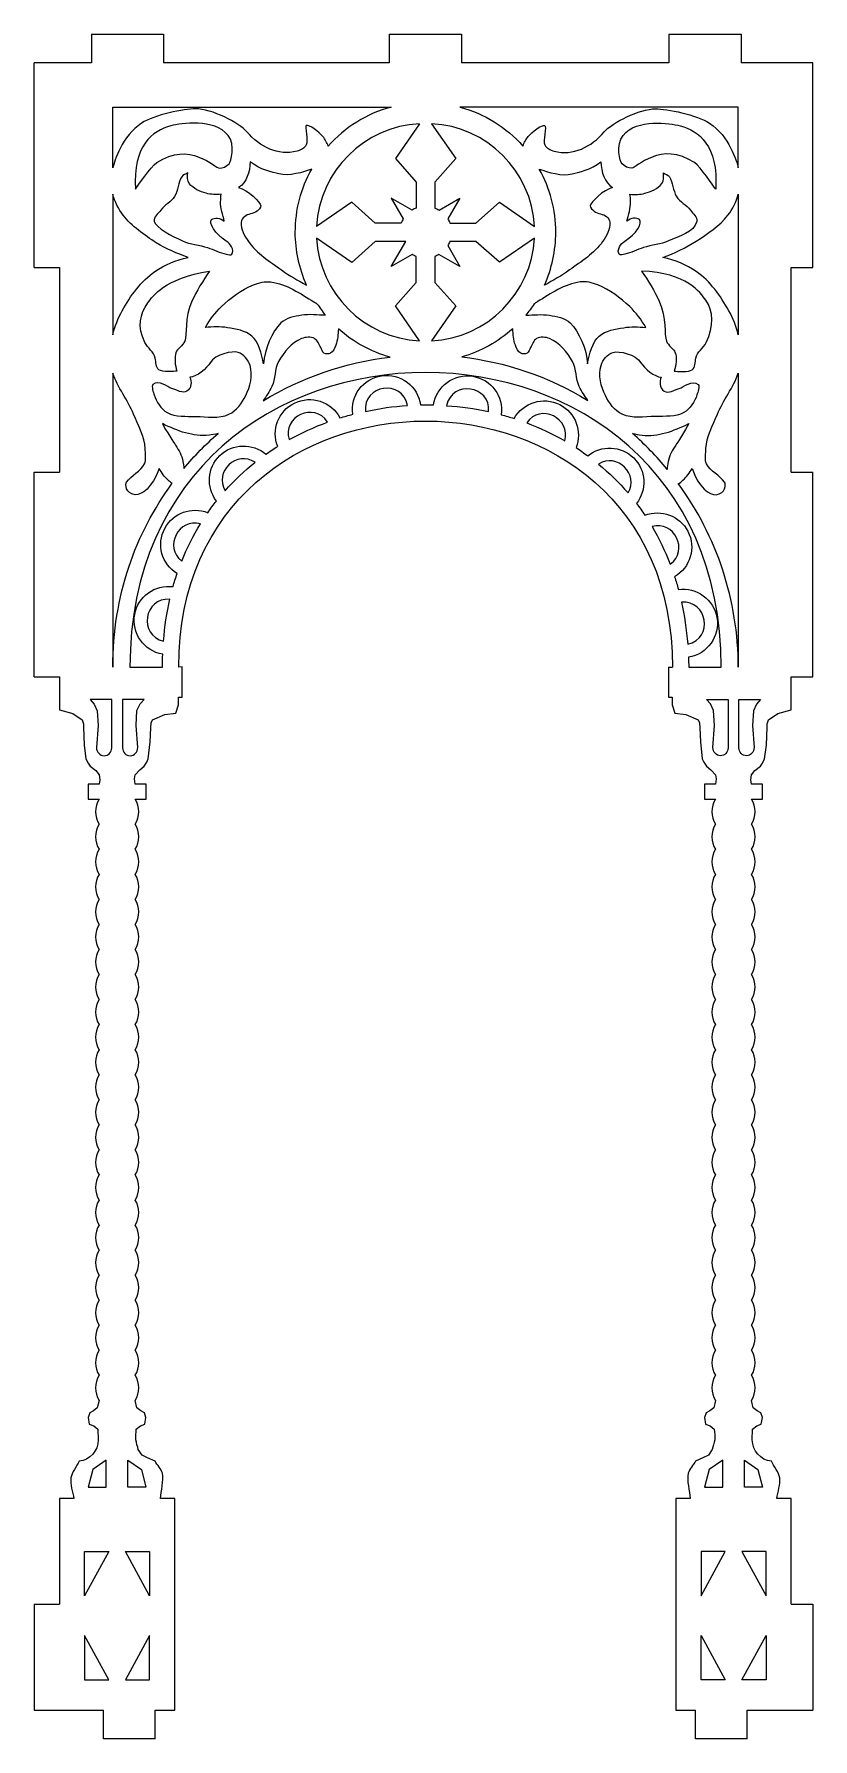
# Model space of a CAD drawing. Header units: millimetres. Extents: x 154 to 262, y -343 to -107.
import ezdxf

# ---------------------------------------------------------------- set-up
doc = ezdxf.new("R2010")
doc.units = ezdxf.units.MM

msp = doc.modelspace()

# ---------------------------------------------------------------- linework, layer by layer
at = {"color": 7, "linetype": 'Continuous', "lineweight": 15}
for p, q in [((161.75, -106.94), (161.75, -110.94)), ((161.75, -106.94), (171.75, -106.94)), ((171.75, -106.94), (171.75, -110.94)), ((203, -106.94), (203, -110.94)), ((203, -106.94), (213, -106.94)), ((213, -106.94), (213, -110.94)), ((241.75, -106.94), (241.75, -110.94)), ((241.75, -106.94), (251.75, -106.94)), ((251.75, -106.94), (251.75, -110.94)), ((153.81, -139.28), (153.81, -110.94)), ((161.75, -110.94), (153.81, -110.94)), ((203, -110.94), (171.75, -110.94)), ((241.75, -110.94), (213, -110.94)), ((261.69, -110.94), (251.75, -110.94)), ((261.69, -139.28), (261.69, -110.94)), ((164.72, -117.05), (203.25, -117.05)), ((164.72, -125.47), (164.72, -117.05)), ((251.35, -117.05), (212.8, -117.05)), ((251.35, -125.47), (251.35, -117.05)), ((207.21, -119.35), (203.85, -124.19)), ((208.85, -119.35), (212.21, -124.19)), ((203.85, -124.19), (206.75, -127.43)), ((212.21, -124.19), (209.32, -127.43)), ((206.75, -127.43), (206.75, -131.04)), ((209.32, -127.43), (209.32, -131.04)), ((164.72, -129.11), (164.72, -148.59)), ((203.29, -129.66), (204.95, -132.54)), ((206.17, -131.32), (203.29, -129.66)), ((209.9, -131.32), (212.78, -129.66)), ((212.78, -129.66), (211.11, -132.53)), ((251.35, -129.11), (251.35, -148.59)), ((197.8, -130.23), (192.94, -133.57)), ((201.05, -133.11), (197.8, -130.23)), ((215.01, -133.11), (218.26, -130.22)), ((218.26, -130.22), (223.13, -133.57)), ((204.67, -133.11), (201.05, -133.11)), ((211.4, -133.11), (215.01, -133.11)), ((197.8, -138.56), (192.94, -135.21)), ((201.05, -135.67), (197.8, -138.56)), ((205.28, -135.67), (201.05, -135.67)), ((203.29, -139.12), (205.28, -135.67)), ((211.11, -136.24), (212.78, -139.12)), ((215.01, -135.67), (211.4, -135.67)), ((218.26, -138.55), (215.01, -135.67)), ((223.13, -135.21), (218.26, -138.55)), ((153.81, -139.28), (157.31, -139.28)), ((157.31, -139.28), (157.31, -167.61)), ((206.17, -137.46), (203.29, -139.12)), ((206.75, -141.35), (206.75, -137.74)), ((209.32, -137.74), (209.32, -141.35)), ((212.78, -139.12), (209.89, -137.46)), ((258.69, -139.28), (261.69, -139.28)), ((258.69, -167.61), (258.69, -139.28)), ((203.85, -144.58), (206.75, -141.35)), ((209.32, -141.35), (212.21, -144.58)), ((207.21, -149.43), (203.85, -144.58)), ((212.21, -144.58), (208.85, -149.43)), ((164.72, -153.89), (164.72, -194.62)), ((251.35, -153.89), (251.35, -194.62)), ((153.81, -195.94), (153.81, -167.61)), ((153.81, -167.61), (157.31, -167.61)), ((258.69, -167.61), (261.69, -167.61)), ((261.69, -195.94), (261.69, -167.61)), ((153.81, -195.94), (157.31, -195.94)), ((157.31, -195.94), (157.31, -200.52)), ((164.72, -194.62), (164.72, -194.62)), ((167.09, -194.62), (171.59, -194.62)), ((174.31, -194.59), (173.84, -194.61)), ((174.31, -198.77), (174.31, -194.59)), ((241.69, -194.62), (241.69, -198.77)), ((241.69, -194.62), (242.23, -194.62)), ((244.48, -194.62), (248.98, -194.62)), ((258.69, -195.94), (261.69, -195.94)), ((258.69, -196.23), (258.69, -195.94)), ((258.69, -196.23), (258.69, -196.23)), ((258.69, -200.52), (258.69, -196.23)), ((157.31, -200.52), (159.16, -201.03)), ((164.56, -199.12), (161.56, -199.12)), ((161.56, -199.12), (162.12, -199.74)), ((162.12, -199.74), (162.56, -200.66)), ((162.56, -200.66), (162.67, -202.71)), ((164.56, -205.79), (164.56, -199.12)), ((169.06, -199.12), (166.06, -199.12)), ((166.06, -199.12), (166.06, -205.79)), ((167.95, -202.68), (168.06, -200.62)), ((168.06, -200.62), (168.51, -199.72)), ((168.51, -199.72), (169.06, -199.12)), ((173.46, -200.98), (173.83, -199.83)), ((173.81, -198.77), (174.31, -198.77)), ((173.83, -199.83), (173.81, -198.77)), ((241.69, -198.77), (242.19, -198.77)), ((242.19, -198.77), (242.17, -199.83)), ((242.17, -199.83), (242.54, -200.98)), ((246.94, -199.12), (249.94, -199.12)), ((247.5, -199.72), (246.94, -199.12)), ((247.94, -200.62), (247.5, -199.72)), ((248.05, -202.68), (247.94, -200.62)), ((249.94, -199.12), (249.94, -205.79)), ((251.44, -199.12), (254.44, -199.12)), ((251.44, -205.79), (251.44, -199.12)), ((253.44, -200.66), (253.33, -202.71)), ((253.88, -199.74), (253.44, -200.66)), ((254.44, -199.12), (253.88, -199.74)), ((256.84, -201.03), (258.69, -200.52)), ((159.16, -201.03), (160.48, -201.91)), ((160.48, -201.91), (160.64, -202.45)), ((160.64, -202.45), (160.66, -202.92)), ((160.66, -202.92), (160.73, -205.42)), ((162.67, -202.71), (162.46, -205.77)), ((168.16, -205.77), (167.95, -202.68)), ((169.89, -204.95), (169.96, -203.04)), ((169.96, -203.04), (170.03, -202.35)), ((170.03, -202.35), (170.22, -201.91)), ((170.22, -201.91), (171.93, -201.19)), ((171.93, -201.19), (173.46, -200.98)), ((242.54, -200.98), (244.07, -201.19)), ((244.07, -201.19), (245.78, -201.91)), ((245.78, -201.91), (245.97, -202.35)), ((245.97, -202.35), (246.04, -203.04)), ((246.04, -203.04), (246.11, -204.95)), ((247.84, -205.77), (248.05, -202.68)), ((253.33, -202.71), (253.54, -205.77)), ((255.27, -205.42), (255.34, -202.92)), ((255.34, -202.92), (255.36, -202.45)), ((255.36, -202.45), (255.52, -201.91)), ((255.52, -201.91), (256.84, -201.03)), ((169.63, -207.34), (169.89, -204.95)), ((246.11, -204.95), (246.37, -207.34)), ((160.73, -205.42), (161, -207.34)), ((161, -207.34), (161.29, -207.92)), ((169.42, -207.8), (169.63, -207.34)), ((246.37, -207.34), (246.59, -207.8)), ((254.71, -207.92), (255, -207.34)), ((255, -207.34), (255.27, -205.42)), ((161.29, -207.92), (161.59, -208.33)), ((161.59, -208.33), (162.35, -208.95)), ((162.35, -208.95), (162.81, -209.52)), ((162.81, -209.52), (162.92, -210.23)), ((167.71, -210.08), (167.81, -209.52)), ((167.81, -210.82), (167.71, -210.08)), ((167.81, -209.52), (168.45, -208.82)), ((168.45, -208.82), (169.04, -208.33)), ((169.04, -208.33), (169.42, -207.8)), ((246.59, -207.8), (246.96, -208.33)), ((246.96, -208.33), (247.55, -208.82)), ((247.55, -208.82), (248.19, -209.52)), ((248.19, -209.52), (248.29, -210.08)), ((248.29, -210.08), (248.19, -210.82)), ((253.08, -210.23), (253.19, -209.52)), ((253.19, -209.52), (253.65, -208.95)), ((253.65, -208.95), (254.41, -208.33)), ((254.41, -208.33), (254.71, -207.92)), ((161.31, -210.82), (161.31, -212.91)), ((162.81, -210.82), (161.31, -210.82)), ((162.92, -210.23), (162.81, -210.82)), ((169.32, -210.82), (167.81, -210.82)), ((169.32, -212.91), (169.32, -210.82)), ((246.68, -210.82), (246.68, -212.91)), ((248.19, -210.82), (246.68, -210.82)), ((253.19, -210.82), (253.08, -210.23)), ((254.69, -210.82), (253.19, -210.82)), ((254.69, -212.91), (254.69, -210.82)), ((161.31, -212.91), (162.81, -212.91)), ((167.81, -212.91), (169.32, -212.91)), ((246.68, -212.91), (248.19, -212.91)), ((253.19, -212.91), (254.69, -212.91)), ((162.57, -297.22), (162.04, -297.63)), ((162.81, -296.17), (162.57, -297.22)), ((168.05, -297.22), (167.81, -296.17)), ((168.58, -297.63), (168.05, -297.22)), ((247.95, -297.22), (247.42, -297.63)), ((248.19, -296.17), (247.95, -297.22)), ((253.43, -297.22), (253.19, -296.17)), ((253.96, -297.63), (253.43, -297.22)), ((161.53, -297.9), (161.31, -298.54)), ((161.31, -298.54), (161.46, -299.45)), ((161.46, -299.45), (162.08, -299.71)), ((162.04, -297.63), (161.53, -297.9)), ((162.08, -299.71), (162.66, -300.16)), ((167.97, -300.16), (168.55, -299.71)), ((168.55, -299.71), (169.17, -299.45)), ((169.1, -297.9), (168.58, -297.63)), ((169.31, -298.54), (169.1, -297.9)), ((169.17, -299.45), (169.31, -298.54)), ((246.9, -297.9), (246.69, -298.54)), ((246.69, -298.54), (246.83, -299.45)), ((246.83, -299.45), (247.45, -299.71)), ((247.42, -297.63), (246.9, -297.9)), ((247.45, -299.71), (248.03, -300.16)), ((253.34, -300.16), (253.92, -299.71)), ((253.92, -299.71), (254.54, -299.45)), ((254.48, -297.9), (253.96, -297.63)), ((254.69, -298.54), (254.48, -297.9)), ((254.54, -299.45), (254.69, -298.54)), ((162.66, -300.16), (162.71, -301.63)), ((253.29, -301.63), (253.34, -300.16)), ((163.81, -304.43), (161.96, -305.73)), ((163.81, -308.2), (163.81, -304.43)), ((166.81, -308.2), (166.81, -304.43)), ((166.81, -304.43), (168.67, -305.73)), ((168.77, -303.78), (168.25, -302.98)), ((169.54, -304.11), (168.77, -303.78)), ((170.56, -304.6), (169.54, -304.11)), ((246.46, -304.11), (245.44, -304.6)), ((247.23, -303.78), (246.46, -304.11)), ((247.75, -302.98), (247.23, -303.78)), ((249.19, -304.43), (247.33, -305.73)), ((249.19, -308.2), (249.19, -304.43)), ((252.19, -308.2), (252.19, -304.43)), ((252.19, -304.43), (254.04, -305.73)), ((161.96, -305.73), (161.31, -308.2)), ((168.67, -305.73), (169.31, -308.2)), ((247.33, -305.73), (246.69, -308.2)), ((254.04, -305.73), (254.69, -308.2)), ((161.31, -308.2), (163.81, -308.2)), ((169.31, -308.2), (166.81, -308.2)), ((246.69, -308.2), (249.19, -308.2)), ((254.69, -308.2), (252.19, -308.2)), ((157.31, -309.77), (157.31, -324.41)), ((159.31, -309.77), (157.31, -309.77)), ((173.31, -309.77), (171.31, -309.77)), ((173.31, -339.06), (173.31, -309.77)), ((242.69, -309.77), (242.69, -339.06)), ((244.69, -309.77), (242.69, -309.77)), ((258.69, -309.77), (256.69, -309.77)), ((258.69, -324.41), (258.69, -309.77)), ((160.81, -323.24), (160.81, -317.09)), ((164.17, -317.09), (160.81, -323.24)), ((160.81, -317.09), (164.17, -317.09)), ((169.81, -323.24), (166.46, -317.09)), ((166.46, -317.09), (169.81, -317.09)), ((169.81, -317.09), (169.81, -323.24)), ((246.19, -323.24), (249.54, -317.09)), ((249.54, -317.09), (246.19, -317.09)), ((246.19, -317.09), (246.19, -323.24)), ((255.19, -317.09), (251.83, -317.09)), ((251.83, -317.09), (255.19, -323.24)), ((255.19, -323.24), (255.19, -317.09)), ((153.81, -324.41), (153.81, -339.06)), ((153.81, -324.41), (157.31, -324.41)), ((258.69, -324.41), (261.69, -324.41)), ((261.69, -324.41), (261.69, -339.06)), ((164.17, -334.87), (160.81, -328.73)), ((160.81, -328.73), (160.81, -334.87)), ((169.81, -328.73), (166.46, -334.87)), ((169.81, -334.87), (169.81, -328.73)), ((246.19, -328.73), (249.54, -334.87)), ((246.19, -334.87), (246.19, -328.73)), ((251.83, -334.87), (255.19, -328.73)), ((255.19, -328.73), (255.19, -334.87)), ((160.81, -334.87), (164.17, -334.87)), ((166.46, -334.87), (169.81, -334.87)), ((249.54, -334.87), (246.19, -334.87)), ((255.19, -334.87), (251.83, -334.87)), ((153.81, -339.06), (163.44, -339.06)), ((163.44, -343.06), (163.44, -339.06)), ((170.56, -339.06), (173.31, -339.06)), ((170.56, -343.06), (170.56, -339.06)), ((242.69, -339.06), (245.44, -339.06)), ((245.44, -343.06), (245.44, -339.06)), ((252.56, -343.06), (252.56, -339.06)), ((252.56, -339.06), (261.69, -339.06)), ((170.56, -343.06), (163.44, -343.06)), ((252.56, -343.06), (245.44, -343.06))]:
    msp.add_line(p, q, dxfattribs=at)
for points in [[(176.16, -117.28), (174.66, -117.28), (170.44, -118.12), (168.7, -119.28)], [(183.29, -120.48), (182.23, -119.24), (178.41, -117.28), (176.16, -117.28)], [(203.25, -117.05), (199.89, -117.97), (196.86, -119.85), (194.53, -122.47)], [(212.8, -117.05), (216.16, -117.96), (219.2, -119.84), (221.53, -122.46)], [(232.78, -120.48), (233.84, -119.24), (237.66, -117.28), (239.91, -117.28)], [(239.91, -117.28), (241.4, -117.28), (245.63, -118.12), (247.37, -119.28)], [(168.7, -119.28), (166, -121.07), (164.93, -124.52), (164.72, -125.47)], [(172.77, -119.65), (170.16, -120.34), (167.48, -122.38), (167.85, -128.43)], [(180.68, -120.98), (178.74, -118.6), (174.21, -119.26), (172.77, -119.65)], [(191.52, -119.59), (191.25, -119.72), (191.8, -121.76), (191.52, -122.28)], [(193.81, -121.13), (193.32, -120.5), (191.88, -119.43), (191.52, -119.59)], [(207.21, -119.35), (199.52, -119.76), (193.35, -125.9), (192.94, -133.57)], [(223.13, -133.57), (222.71, -125.9), (216.55, -119.76), (208.85, -119.35)], [(222.26, -121.13), (222.74, -120.5), (224.18, -119.43), (224.55, -119.59)], [(224.55, -119.59), (224.82, -119.72), (224.27, -121.76), (224.55, -122.28)], [(235.39, -120.98), (237.33, -118.6), (241.86, -119.26), (243.3, -119.65)], [(243.3, -119.65), (245.91, -120.34), (248.59, -122.38), (248.22, -128.43)], [(247.37, -119.28), (250.07, -121.07), (251.14, -124.52), (251.35, -125.47)], [(180.81, -124.92), (181.08, -124.62), (181.75, -122.3), (180.68, -120.98)], [(190.23, -123.15), (187.63, -123.85), (185.07, -122.58), (183.29, -120.48)], [(191.52, -122.28), (191.28, -122.74), (190.73, -123.02), (190.23, -123.15)], [(194.53, -122.47), (194.42, -121.99), (194.11, -121.53), (193.81, -121.13)], [(221.53, -122.46), (221.66, -121.98), (221.96, -121.53), (222.26, -121.13)], [(224.55, -122.28), (224.79, -122.74), (225.33, -123.02), (225.83, -123.15)], [(225.83, -123.15), (228.44, -123.85), (231, -122.58), (232.78, -120.48)], [(235.26, -124.92), (234.98, -124.62), (234.32, -122.3), (235.39, -120.98)], [(167.85, -128.43), (168.2, -127.93), (169.93, -125.35), (170.8, -124.75)], [(183.76, -124.64), (183.66, -126), (183.29, -127.54), (182.12, -128.21)], [(187.73, -126.3), (186.86, -126.07), (185.1, -125.75), (183.76, -124.64)], [(228.34, -126.3), (229.21, -126.07), (230.97, -125.75), (232.31, -124.64)], [(232.31, -124.64), (232.41, -126), (232.78, -127.54), (233.95, -128.21)], [(248.22, -128.43), (247.87, -127.93), (246.14, -125.35), (245.27, -124.75)], [(174.26, -126.69), (173.74, -127.5), (173.79, -128.6), (173.27, -129.42)], [(175.1, -126.15), (174.9, -126.33), (174.4, -126.46), (174.26, -126.69)], [(175.31, -127.64), (174.98, -127.22), (175.08, -126.68), (175.1, -126.15)], [(192.28, -125.63), (191.13, -126.08), (189.08, -126.67), (187.73, -126.3)], [(223.79, -125.63), (224.95, -126.08), (226.99, -126.67), (228.34, -126.3)], [(240.76, -127.64), (241.08, -127.22), (240.99, -126.68), (240.97, -126.15)], [(240.97, -126.15), (241.17, -126.33), (241.66, -126.46), (241.81, -126.69)], [(241.81, -126.69), (242.33, -127.5), (242.28, -128.6), (242.8, -129.42)], [(166.15, -132.02), (165.49, -131.17), (165, -130.16), (164.72, -129.11)], [(177.64, -128.99), (176.78, -128.76), (175.85, -128.35), (175.31, -127.64)], [(179.73, -129.11), (179.02, -129.21), (178.32, -129.17), (177.64, -128.99)], [(179.65, -130.16), (179.66, -129.83), (179.66, -129.44), (179.73, -129.11)], [(182.12, -128.21), (183.38, -128.43), (185.2, -130.29), (185.22, -130.72)], [(233.95, -128.21), (232.69, -128.43), (230.87, -130.29), (230.85, -130.72)], [(236.34, -129.11), (237.05, -129.21), (237.75, -129.17), (238.42, -128.99)], [(236.42, -130.16), (236.41, -129.83), (236.41, -129.44), (236.34, -129.11)], [(238.42, -128.99), (239.29, -128.76), (240.21, -128.35), (240.76, -127.64)], [(249.92, -132.02), (250.58, -131.17), (251.06, -130.16), (251.35, -129.11)], [(170.73, -135.84), (169.12, -134.83), (167.31, -133.52), (166.15, -132.02)], [(180.16, -132.85), (179.94, -132), (179.61, -131), (179.65, -130.16)], [(184.69, -131.46), (184.19, -131.87), (183.41, -131.81), (182.94, -132.24)], [(185.22, -130.72), (185.24, -131.02), (184.92, -131.27), (184.69, -131.46)], [(206.75, -131.04), (206.55, -131.11), (206.35, -131.21), (206.17, -131.32)], [(209.32, -131.04), (209.52, -131.11), (209.71, -131.21), (209.9, -131.32)], [(230.85, -130.72), (230.83, -131.02), (231.14, -131.27), (231.38, -131.46)], [(231.38, -131.46), (231.87, -131.87), (232.65, -131.81), (233.13, -132.24)], [(235.91, -132.85), (236.13, -132), (236.46, -131), (236.42, -130.16)], [(245.5, -135.63), (247.1, -134.61), (248.75, -133.52), (249.92, -132.02)], [(170.46, -132.88), (170.72, -133.84), (172.93, -134.92), (174.37, -135.58)], [(180.42, -135.6), (178.86, -134.7), (177.93, -133), (178.4, -132.64)], [(178.4, -132.64), (178.81, -132.32), (179.59, -132.39), (180.16, -132.85)], [(182.49, -133.01), (182.41, -133.96), (182.96, -134.9), (183.51, -135.68)], [(182.94, -132.24), (182.72, -132.44), (182.52, -132.71), (182.49, -133.01)], [(204.95, -132.54), (204.84, -132.72), (204.75, -132.91), (204.67, -133.11)], [(211.11, -132.53), (211.22, -132.71), (211.32, -132.91), (211.4, -133.11)], [(233.58, -133.01), (233.65, -133.96), (233.11, -134.9), (232.56, -135.68)], [(233.13, -132.24), (233.35, -132.44), (233.55, -132.71), (233.58, -133.01)], [(235.65, -135.6), (237.21, -134.7), (238.14, -133), (237.67, -132.64)], [(237.67, -132.64), (237.25, -132.32), (236.48, -132.39), (235.91, -132.85)], [(245.61, -132.88), (245.26, -134.42), (243.13, -134.92), (241.69, -135.58)], [(175.16, -137.89), (173.54, -137.29), (172.17, -136.75), (170.73, -135.84)], [(174.37, -135.58), (175.46, -136.08), (176.71, -136.15), (177.85, -136.51)], [(177.85, -136.51), (178.72, -136.78), (179.53, -137.26), (180.42, -137.41)], [(181.22, -137.41), (181.59, -136.86), (180.99, -135.93), (180.42, -135.6)], [(183.51, -135.68), (184.67, -137.32), (186.45, -138.45), (188.1, -139.61)], [(192.94, -135.21), (193.35, -142.88), (199.52, -149.02), (207.21, -149.43)], [(208.85, -149.43), (216.55, -149.02), (222.71, -142.88), (223.13, -135.21)], [(211.4, -135.67), (211.32, -135.87), (211.23, -136.06), (211.11, -136.24)], [(232.56, -135.68), (231.4, -137.32), (229.61, -138.45), (227.97, -139.61)], [(234.84, -137.41), (234.48, -136.86), (235.07, -135.93), (235.65, -135.6)], [(238.22, -136.51), (237.35, -136.78), (236.54, -137.26), (235.65, -137.41)], [(241.69, -135.58), (240.61, -136.08), (239.36, -136.15), (238.22, -136.51)], [(240.91, -137.89), (242.53, -137.29), (244.06, -136.54), (245.5, -135.63)], [(170.54, -139.83), (171.92, -138.87), (173.46, -138.22), (175.16, -137.89)], [(180.42, -137.41), (180.68, -137.46), (181.08, -137.64), (181.22, -137.41)], [(206.75, -137.74), (206.55, -137.66), (206.36, -137.57), (206.17, -137.46)], [(209.89, -137.46), (209.71, -137.57), (209.52, -137.66), (209.32, -137.74)], [(235.65, -137.41), (235.38, -137.46), (234.99, -137.64), (234.84, -137.41)], [(245.53, -139.83), (244.15, -138.87), (242.61, -138.22), (240.91, -137.89)], [(166.02, -145.25), (167.17, -143.2), (168.6, -141.16), (170.54, -139.83)], [(248.98, -194.62), (248.98, -140.21), (167.09, -140.21), (167.09, -194.62)], [(169.57, -144.18), (170.32, -143.14), (171.8, -140.83), (178.13, -139.76)], [(178.13, -139.76), (177.24, -140.97), (176.27, -142.67), (175.68, -143.92)], [(184.19, -141.69), (184.95, -141.38), (185.8, -141.16), (186.62, -141.27)], [(186.62, -141.27), (188.78, -141.56), (190.7, -142.89), (192.56, -144.02)], [(188.1, -139.61), (189.2, -140.39), (190.35, -141.09), (191.56, -141.71)], [(229.45, -141.27), (227.29, -141.56), (225.37, -142.89), (223.51, -144.02)], [(227.97, -139.61), (226.87, -140.39), (225.71, -141.09), (224.51, -141.71)], [(231.88, -141.69), (231.12, -141.38), (230.27, -141.16), (229.45, -141.27)], [(246.84, -143.78), (246.09, -142.73), (244.26, -140.01), (237.94, -139.76)], [(237.94, -139.76), (238.83, -140.97), (239.8, -142.67), (240.38, -143.92)], [(250.05, -145.25), (248.89, -143.2), (247.47, -141.16), (245.53, -139.83)], [(179.75, -144.69), (181.04, -143.46), (182.53, -142.36), (184.19, -141.69)], [(192.56, -144.02), (192.7, -144.11), (192.86, -144.19), (192.98, -144.31)], [(223.51, -144.02), (223.36, -144.12), (223.2, -144.22), (223.06, -144.32)], [(236.31, -144.69), (235.03, -143.46), (233.53, -142.36), (231.88, -141.69)], [(246.91, -149.64), (248.01, -147.44), (247.94, -145.29), (246.84, -143.78)], [(164.72, -148.59), (165, -147.42), (165.43, -146.28), (166.02, -145.25)], [(169.16, -149.64), (168.06, -147.44), (168.48, -145.7), (169.57, -144.18)], [(177.54, -147.56), (178.14, -146.48), (178.88, -145.53), (179.75, -144.69)], [(190.88, -145.89), (189.87, -146.06), (188.74, -146.23), (188, -146.93)], [(194.16, -145.89), (193.06, -145.86), (191.96, -145.7), (190.88, -145.89)], [(192.98, -144.31), (193.42, -144.78), (193.75, -145.39), (194.16, -145.89)], [(223.06, -144.32), (222.71, -144.85), (222.32, -145.39), (221.91, -145.88)], [(221.91, -145.88), (223.01, -145.86), (224.11, -145.7), (225.19, -145.89)], [(225.19, -145.89), (226.19, -146.06), (227.33, -146.23), (228.07, -146.93)], [(238.53, -147.56), (237.93, -146.48), (237.19, -145.53), (236.31, -144.69)], [(251.35, -148.59), (251.07, -147.42), (250.64, -146.28), (250.05, -145.25)], [(180.59, -147.61), (179.59, -147.44), (178.56, -147.5), (177.54, -147.56)], [(183.98, -148.76), (183.06, -148), (181.77, -147.8), (180.59, -147.61)], [(188, -146.93), (186.79, -148.08), (185.71, -150.65), (185.6, -152.6)], [(195.96, -147.75), (195.9, -148.52), (195.88, -149.32), (195.59, -150.04)], [(203.11, -151.69), (200.45, -150.94), (198.01, -149.59), (195.96, -147.75)], [(220.11, -147.75), (218.08, -149.57), (215.66, -150.91), (213.06, -151.66)], [(220.47, -150.04), (220.19, -149.32), (220.16, -148.52), (220.11, -147.75)], [(228.07, -146.93), (229.28, -148.08), (230.36, -150.65), (230.47, -152.6)], [(232.09, -148.76), (233.01, -148), (234.3, -147.8), (235.48, -147.61)], [(235.48, -147.61), (236.48, -147.44), (237.51, -147.5), (238.53, -147.56)], [(170.6, -151.83), (170.4, -150.96), (169.56, -150.44), (169.16, -149.64)], [(173.44, -151.09), (173.24, -151.65), (173.33, -152.89), (173.58, -153.62)], [(173.84, -194.61), (173.84, -149.18), (242.23, -149.18), (242.23, -194.62)], [(182.06, -151.03), (181.29, -150.78), (178.88, -151.29), (178.21, -152.46)], [(183.72, -152.85), (183.44, -152), (182.91, -151.31), (182.06, -151.03)], [(185.6, -152.6), (185.33, -151.29), (184.91, -149.51), (183.98, -148.76)], [(190.86, -149.12), (189.47, -149.69), (188.42, -151), (187.67, -152.29)], [(192.66, -149.12), (192.13, -148.84), (191.41, -148.89), (190.86, -149.12)], [(193.51, -150.36), (193.24, -149.93), (193.1, -149.35), (192.66, -149.12)], [(193.96, -151.13), (193.7, -150.98), (193.67, -150.61), (193.51, -150.36)], [(195.59, -150.04), (195.43, -150.45), (195.25, -150.93), (194.86, -151.13)], [(221.21, -151.13), (220.82, -150.93), (220.63, -150.45), (220.47, -150.04)], [(222.56, -150.36), (222.4, -150.61), (222.37, -150.98), (222.11, -151.13)], [(223.41, -149.12), (222.97, -149.35), (222.83, -149.93), (222.56, -150.36)], [(225.21, -149.12), (224.66, -148.89), (223.94, -148.84), (223.41, -149.12)], [(228.39, -152.29), (227.64, -151), (226.6, -149.69), (225.21, -149.12)], [(230.47, -152.6), (230.74, -151.29), (231.16, -149.51), (232.09, -148.76)], [(232.35, -152.85), (232.63, -152), (233.16, -151.31), (234.01, -151.03)], [(234.01, -151.03), (234.78, -150.78), (237.18, -151.29), (237.86, -152.46)], [(242.63, -151.09), (242.83, -151.65), (242.74, -152.89), (242.49, -153.62)], [(245.47, -151.83), (245.67, -150.96), (246.51, -150.44), (246.91, -149.64)], [(171.08, -153.44), (170.66, -153.1), (170.72, -152.36), (170.6, -151.83)], [(173.58, -153.62), (173.26, -153.64), (171.55, -153.82), (171.08, -153.44)], [(178.21, -152.46), (177.76, -153.23), (176.3, -154.45), (175.4, -154.45)], [(183.12, -157.02), (183.75, -155.77), (184.15, -154.17), (183.72, -152.85)], [(185.52, -157.74), (190.86, -154.52), (196.87, -152.43), (203.11, -151.69)], [(187.67, -152.29), (187.08, -153.33), (187.29, -154.69), (186.74, -155.76)], [(194.86, -151.13), (194.59, -151.27), (194.22, -151.28), (193.96, -151.13)], [(213.06, -151.66), (219.01, -152.33), (224.96, -154.29), (230.53, -157.71)], [(222.11, -151.13), (221.85, -151.28), (221.48, -151.27), (221.21, -151.13)], [(229.33, -155.76), (228.78, -154.69), (228.99, -153.33), (228.39, -152.29)], [(232.95, -157.02), (232.32, -155.77), (231.91, -154.17), (232.35, -152.85)], [(237.86, -152.46), (238.31, -153.23), (239.77, -154.45), (240.67, -154.45)], [(242.49, -153.62), (242.8, -153.64), (244.52, -153.82), (244.98, -153.44)], [(244.98, -153.44), (245.4, -153.1), (245.35, -152.36), (245.47, -151.83)], [(167.6, -159.59), (166.8, -157.63), (165.38, -155.89), (164.72, -153.89)], [(170.27, -155.49), (170.03, -155.67), (170.34, -156.62), (170.44, -156.9)], [(172.88, -156.03), (172.29, -155.81), (171.12, -154.82), (170.27, -155.49)], [(175.4, -154.45), (175.69, -155.12), (175.53, -155.92), (175.2, -156.23)], [(186.74, -155.76), (186.39, -156.44), (185.98, -157.11), (185.52, -157.74)], [(197.94, -159.6), (197.58, -157.04), (199.36, -154.66), (201.94, -154.27)], [(205.54, -158.38), (204.84, -154.7), (199.34, -155.49), (199.71, -159.22)], [(201.94, -154.27), (204.55, -153.88), (206.99, -155.69), (207.35, -158.31)], [(209.13, -158.31), (209.52, -155.71), (211.98, -153.92), (214.59, -154.34)], [(216.77, -159.23), (217.08, -155.61), (211.71, -154.78), (210.94, -158.41)], [(214.59, -154.34), (217.14, -154.75), (218.89, -157.13), (218.53, -159.66)], [(230.53, -157.71), (230.08, -157.11), (229.68, -156.44), (229.33, -155.76)], [(240.67, -154.45), (240.38, -155.12), (240.54, -155.92), (240.87, -156.23)], [(243.18, -156.03), (243.78, -155.81), (244.95, -154.82), (245.8, -155.49)], [(245.8, -155.49), (246.04, -155.67), (245.73, -156.62), (245.63, -156.9)], [(248.46, -159.59), (249.26, -157.63), (250.68, -155.89), (251.35, -153.89)], [(170.44, -156.9), (170.76, -157.87), (171.38, -158.84), (172.26, -159.36)], [(175.2, -156.23), (174.58, -156.8), (174.07, -156.46), (172.88, -156.03)], [(180.8, -159.6), (181.89, -159.11), (182.58, -158.08), (183.12, -157.02)], [(187.56, -164.04), (186.65, -161.78), (187.63, -159.16), (189.87, -158.05)], [(194.45, -160.69), (192.62, -157.8), (188.14, -159.95), (189.14, -163.11)], [(189.87, -158.05), (192.19, -156.91), (194.99, -157.83), (196.18, -160.1)], [(220.31, -160.18), (221.54, -157.96), (224.32, -157.1), (226.62, -158.26)], [(227.31, -163.27), (228.27, -160.17), (223.91, -158.02), (222.04, -160.79)], [(235.27, -159.6), (234.18, -159.11), (233.49, -158.08), (232.95, -157.02)], [(240.87, -156.23), (241.49, -156.8), (242, -156.46), (243.18, -156.03)], [(245.63, -156.9), (245.31, -157.87), (244.69, -158.84), (243.81, -159.36)], [(169.19, -164.35), (169.14, -162.68), (168.23, -161.14), (167.6, -159.59)], [(172.26, -159.36), (173.4, -160.03), (174.89, -159.85), (176.22, -159.89)], [(176.22, -159.89), (177.75, -159.95), (179.41, -160.23), (180.8, -159.6)], [(196.18, -160.1), (196.76, -159.92), (197.35, -159.76), (197.94, -159.6)], [(199.71, -159.22), (201.62, -158.77), (203.58, -158.51), (205.54, -158.38)], [(207.35, -158.31), (207.94, -158.3), (208.54, -158.3), (209.13, -158.31)], [(210.94, -158.41), (212.9, -158.53), (214.85, -158.81), (216.77, -159.23)], [(218.53, -159.66), (219.13, -159.82), (219.72, -160), (220.31, -160.18)], [(226.62, -158.26), (228.82, -159.38), (229.77, -161.98), (228.88, -164.22)], [(239.85, -159.89), (238.32, -159.95), (236.66, -160.23), (235.27, -159.6)], [(243.81, -159.36), (242.67, -160.03), (241.18, -159.85), (239.85, -159.89)], [(246.87, -164.35), (246.92, -162.68), (247.83, -161.14), (248.46, -159.59)], [(178.04, -162.5), (175.86, -162.73), (173.71, -161.94), (171.58, -160.89)], [(171.58, -160.89), (172.04, -161.83), (173.24, -163.64), (173.39, -163.87)], [(174.55, -167.11), (176.01, -165.37), (177.6, -163.75), (179.3, -162.26)], [(179.3, -162.26), (178.89, -162.38), (178.47, -162.46), (178.04, -162.5)], [(189.14, -163.11), (190.84, -162.17), (192.62, -161.36), (194.45, -160.69)], [(222.04, -160.79), (223.86, -161.47), (225.62, -162.3), (227.31, -163.27)], [(236.68, -162.24), (237.12, -162.37), (237.57, -162.46), (238.02, -162.5)], [(241.51, -167.23), (240.05, -165.45), (238.44, -163.78), (236.68, -162.24)], [(238.02, -162.5), (240.21, -162.73), (242.36, -161.94), (244.49, -160.89)], [(244.49, -160.89), (244.03, -161.83), (242.83, -163.64), (242.68, -163.87)], [(169.12, -166.46), (169.38, -165.92), (169.21, -164.94), (169.19, -164.35)], [(173.39, -163.87), (173.87, -164.61), (174.26, -165.25), (174.42, -166.12)], [(184.43, -166.25), (181.9, -164.52), (178.68, -167.6), (180.27, -170.18)], [(179.53, -165.33), (181.31, -163.61), (184.09, -163.56), (185.93, -165.13)], [(185.93, -165.13), (186.46, -164.75), (187.01, -164.39), (187.56, -164.04)], [(228.88, -164.22), (229.43, -164.58), (229.98, -164.96), (230.51, -165.35)], [(230.51, -165.35), (232.37, -163.83), (235.12, -163.92), (236.87, -165.65)], [(236.08, -170.5), (237.69, -167.94), (234.54, -164.84), (231.99, -166.49)], [(242.68, -163.87), (242.19, -164.61), (241.8, -165.25), (241.64, -166.12)], [(246.94, -166.46), (246.68, -165.92), (246.85, -164.94), (246.87, -164.35)], [(166.6, -169.02), (167.28, -168), (168.6, -167.55), (169.12, -166.46)], [(171.12, -167.1), (170.21, -169.73), (168.69, -170.86), (167.8, -170.74)], [(172.37, -168.73), (171.86, -168.28), (171.47, -167.69), (171.12, -167.1)], [(174.42, -166.12), (174.48, -166.44), (174.55, -166.78), (174.55, -167.11)], [(179.07, -171.61), (177.62, -169.73), (177.78, -167.02), (179.53, -165.33)], [(180.27, -170.18), (181.55, -168.74), (182.95, -167.43), (184.43, -166.25)], [(231.99, -166.49), (233.45, -167.7), (234.82, -169.03), (236.08, -170.5)], [(236.87, -165.65), (238.6, -167.37), (238.73, -170.08), (237.25, -171.94)], [(241.64, -166.12), (241.57, -166.48), (241.5, -166.86), (241.51, -167.23)], [(243.69, -168.73), (244.21, -168.28), (244.59, -167.69), (244.95, -167.1)], [(244.95, -167.1), (245.85, -169.73), (247.38, -170.86), (248.27, -170.74)], [(249.46, -169.02), (248.78, -168), (247.46, -167.55), (246.94, -166.46)], [(164.72, -194.62), (164.72, -184.76), (167.84, -176.09), (172.94, -169.16)], [(167.8, -170.74), (166.45, -170.56), (166.43, -169.26), (166.6, -169.02)], [(172.94, -169.16), (172.73, -169.09), (172.54, -168.88), (172.37, -168.73)], [(243.03, -169.18), (243.28, -169.15), (243.5, -168.91), (243.69, -168.73)], [(251.35, -194.62), (251.35, -185.38), (248.38, -176.49), (243.03, -169.18)], [(248.27, -170.74), (249.62, -170.56), (249.63, -169.26), (249.46, -169.02)], [(171.92, -175.4), (173.07, -173.25), (175.64, -172.35), (177.86, -173.23)], [(177.86, -173.23), (178.25, -172.67), (178.65, -172.13), (179.07, -171.61)], [(237.25, -171.94), (237.65, -172.47), (238.04, -173.02), (238.42, -173.58)], [(176.84, -174.78), (173.85, -173.92), (171.72, -178), (174.26, -179.93)], [(238.42, -173.58), (240.65, -172.71), (243.23, -173.63), (244.37, -175.81)], [(241.91, -180.36), (244.59, -178.47), (242.46, -174.25), (239.4, -175.14)], [(173.62, -181.66), (171.5, -180.37), (170.73, -177.63), (171.92, -175.4)], [(174.26, -179.93), (174.99, -178.09), (175.86, -176.38), (176.84, -174.78)], [(239.4, -175.14), (240.36, -176.77), (241.2, -178.5), (241.91, -180.36)], [(244.37, -175.81), (245.54, -178.07), (244.71, -180.84), (242.52, -182.09)], [(173.06, -183.47), (173.23, -182.86), (173.42, -182.25), (173.62, -181.66)], [(167.76, -187.31), (168.21, -184.81), (170.57, -183.13), (173.06, -183.47)], [(242.52, -182.09), (242.71, -182.67), (242.89, -183.27), (243.05, -183.87)], [(243.05, -183.87), (245.58, -183.51), (247.96, -185.23), (248.39, -187.76)], [(172.61, -185.22), (169.06, -184.95), (168.18, -190.21), (171.75, -191.02)], [(171.75, -191.02), (171.9, -188.99), (172.19, -187.06), (172.61, -185.22)], [(244.34, -191.43), (247.97, -190.65), (247.1, -185.31), (243.48, -185.63)], [(243.48, -185.63), (243.89, -187.47), (244.18, -189.4), (244.34, -191.43)], [(171.63, -192.83), (169.02, -192.39), (167.28, -189.91), (167.76, -187.31)], [(248.39, -187.76), (248.84, -190.36), (247.07, -192.82), (244.45, -193.24)], [(171.59, -194.62), (171.59, -194.02), (171.6, -193.42), (171.63, -192.83)], [(244.45, -193.24), (244.47, -193.7), (244.48, -194.16), (244.48, -194.62)], [(162.46, -205.77), (162.45, -206.38), (162.92, -206.88), (163.5, -206.89)], [(163.5, -206.89), (164.09, -206.89), (164.56, -206.4), (164.56, -205.79)], [(166.06, -205.79), (166.06, -206.4), (166.54, -206.89), (167.12, -206.89)], [(167.12, -206.89), (167.71, -206.88), (168.17, -206.38), (168.16, -205.77)], [(248.88, -206.89), (248.29, -206.88), (247.83, -206.38), (247.84, -205.77)], [(249.94, -205.79), (249.94, -206.4), (249.46, -206.89), (248.88, -206.89)], [(252.5, -206.89), (251.91, -206.89), (251.44, -206.4), (251.44, -205.79)], [(253.54, -205.77), (253.55, -206.38), (253.08, -206.88), (252.5, -206.89)], [(162.81, -212.91), (162.15, -213.96), (162.15, -215.33), (162.81, -216.38)], [(167.81, -216.38), (168.48, -215.33), (168.48, -213.96), (167.81, -212.91)], [(248.19, -212.91), (247.52, -213.96), (247.52, -215.33), (248.19, -216.38)], [(253.19, -216.38), (253.85, -215.33), (253.85, -213.96), (253.19, -212.91)], [(162.81, -216.38), (162.15, -217.43), (162.15, -218.8), (162.81, -219.85)], [(167.81, -219.85), (168.48, -218.8), (168.48, -217.43), (167.81, -216.38)], [(248.19, -216.38), (247.52, -217.43), (247.52, -218.8), (248.19, -219.85)], [(253.19, -219.85), (253.85, -218.8), (253.85, -217.43), (253.19, -216.38)], [(162.81, -219.85), (162.15, -220.9), (162.15, -222.26), (162.81, -223.32)], [(167.81, -223.32), (168.48, -222.26), (168.48, -220.9), (167.81, -219.85)], [(248.19, -219.85), (247.52, -220.9), (247.52, -222.26), (248.19, -223.32)], [(253.19, -223.32), (253.85, -222.26), (253.85, -220.9), (253.19, -219.85)], [(162.81, -223.32), (162.15, -224.37), (162.15, -225.73), (162.81, -226.79)], [(167.81, -226.79), (168.48, -225.73), (168.48, -224.37), (167.81, -223.32)], [(248.19, -223.32), (247.52, -224.37), (247.52, -225.73), (248.19, -226.79)], [(253.19, -226.79), (253.85, -225.73), (253.85, -224.37), (253.19, -223.32)], [(162.81, -226.79), (162.15, -227.84), (162.15, -229.2), (162.81, -230.25)], [(167.81, -230.25), (168.48, -229.2), (168.48, -227.84), (167.81, -226.79)], [(248.19, -226.79), (247.52, -227.84), (247.52, -229.2), (248.19, -230.25)], [(253.19, -230.25), (253.85, -229.2), (253.85, -227.84), (253.19, -226.79)], [(162.81, -230.25), (162.15, -231.31), (162.15, -232.67), (162.81, -233.72)], [(167.81, -233.72), (168.48, -232.67), (168.48, -231.31), (167.81, -230.25)], [(248.19, -230.25), (247.52, -231.31), (247.52, -232.67), (248.19, -233.72)], [(253.19, -233.72), (253.85, -232.67), (253.85, -231.31), (253.19, -230.25)], [(162.81, -233.72), (162.15, -234.77), (162.15, -236.14), (162.81, -237.19)], [(167.81, -237.19), (168.48, -236.14), (168.48, -234.77), (167.81, -233.72)], [(248.19, -233.72), (247.52, -234.77), (247.52, -236.14), (248.19, -237.19)], [(253.19, -237.19), (253.85, -236.14), (253.85, -234.77), (253.19, -233.72)], [(162.81, -237.19), (162.15, -238.24), (162.15, -239.61), (162.81, -240.66)], [(167.81, -240.66), (168.48, -239.61), (168.48, -238.24), (167.81, -237.19)], [(248.19, -237.19), (247.52, -238.24), (247.52, -239.61), (248.19, -240.66)], [(253.19, -240.66), (253.85, -239.61), (253.85, -238.24), (253.19, -237.19)], [(162.81, -240.66), (162.15, -241.71), (162.15, -243.08), (162.81, -244.13)], [(167.81, -244.13), (168.48, -243.08), (168.48, -241.71), (167.81, -240.66)], [(248.19, -240.66), (247.52, -241.71), (247.52, -243.08), (248.19, -244.13)], [(253.19, -244.13), (253.85, -243.08), (253.85, -241.71), (253.19, -240.66)], [(162.81, -244.13), (162.15, -245.18), (162.15, -246.55), (162.81, -247.6)], [(167.81, -247.6), (168.48, -246.55), (168.48, -245.18), (167.81, -244.13)], [(248.19, -244.13), (247.52, -245.18), (247.52, -246.55), (248.19, -247.6)], [(253.19, -247.6), (253.85, -246.55), (253.85, -245.18), (253.19, -244.13)], [(162.81, -247.6), (162.15, -248.65), (162.15, -250.02), (162.81, -251.07)], [(167.81, -251.07), (168.48, -250.02), (168.48, -248.65), (167.81, -247.6)], [(248.19, -247.6), (247.52, -248.65), (247.52, -250.02), (248.19, -251.07)], [(253.19, -251.07), (253.85, -250.02), (253.85, -248.65), (253.19, -247.6)], [(162.81, -251.07), (162.15, -252.12), (162.15, -253.49), (162.81, -254.54)], [(167.81, -254.54), (168.48, -253.49), (168.48, -252.12), (167.81, -251.07)], [(248.19, -251.07), (247.52, -252.12), (247.52, -253.49), (248.19, -254.54)], [(253.19, -254.54), (253.85, -253.49), (253.85, -252.12), (253.19, -251.07)], [(162.81, -254.54), (162.15, -255.59), (162.15, -256.96), (162.81, -258.01)], [(167.81, -258.01), (168.48, -256.96), (168.48, -255.59), (167.81, -254.54)], [(248.19, -254.54), (247.52, -255.59), (247.52, -256.96), (248.19, -258.01)], [(253.19, -258.01), (253.85, -256.96), (253.85, -255.59), (253.19, -254.54)], [(162.81, -258.01), (162.15, -259.06), (162.15, -260.43), (162.81, -261.48)], [(167.81, -261.48), (168.48, -260.43), (168.48, -259.06), (167.81, -258.01)], [(248.19, -258.01), (247.52, -259.06), (247.52, -260.43), (248.19, -261.48)], [(253.19, -261.48), (253.85, -260.43), (253.85, -259.06), (253.19, -258.01)], [(162.81, -261.48), (162.15, -262.53), (162.15, -263.9), (162.81, -264.95)], [(167.81, -264.95), (168.48, -263.9), (168.48, -262.53), (167.81, -261.48)], [(248.19, -261.48), (247.52, -262.53), (247.52, -263.9), (248.19, -264.95)], [(253.19, -264.95), (253.85, -263.9), (253.85, -262.53), (253.19, -261.48)], [(162.81, -264.95), (162.15, -266), (162.15, -267.36), (162.81, -268.42)], [(167.81, -268.42), (168.48, -267.36), (168.48, -266), (167.81, -264.95)], [(248.19, -264.95), (247.52, -266), (247.52, -267.36), (248.19, -268.42)], [(253.19, -268.42), (253.85, -267.36), (253.85, -266), (253.19, -264.95)], [(162.81, -268.42), (162.15, -269.47), (162.15, -270.83), (162.81, -271.89)], [(167.81, -271.89), (168.48, -270.83), (168.48, -269.47), (167.81, -268.42)], [(248.19, -268.42), (247.52, -269.47), (247.52, -270.83), (248.19, -271.89)], [(253.19, -271.89), (253.85, -270.83), (253.85, -269.47), (253.19, -268.42)], [(162.81, -271.89), (162.15, -272.94), (162.15, -274.3), (162.81, -275.35)], [(167.81, -275.35), (168.48, -274.3), (168.48, -272.94), (167.81, -271.89)], [(248.19, -271.89), (247.52, -272.94), (247.52, -274.3), (248.19, -275.35)], [(253.19, -275.35), (253.85, -274.3), (253.85, -272.94), (253.19, -271.89)], [(162.81, -275.35), (162.15, -276.41), (162.15, -277.77), (162.81, -278.82)], [(167.81, -278.82), (168.48, -277.77), (168.48, -276.41), (167.81, -275.35)], [(248.19, -275.35), (247.52, -276.41), (247.52, -277.77), (248.19, -278.82)], [(253.19, -278.82), (253.85, -277.77), (253.85, -276.41), (253.19, -275.35)], [(162.81, -278.82), (162.15, -279.87), (162.15, -281.24), (162.81, -282.29)], [(167.81, -282.29), (168.48, -281.24), (168.48, -279.87), (167.81, -278.82)], [(248.19, -278.82), (247.52, -279.87), (247.52, -281.24), (248.19, -282.29)], [(253.19, -282.29), (253.85, -281.24), (253.85, -279.87), (253.19, -278.82)], [(162.81, -282.29), (162.15, -283.34), (162.15, -284.71), (162.81, -285.76)], [(167.81, -285.76), (168.48, -284.71), (168.48, -283.34), (167.81, -282.29)], [(248.19, -282.29), (247.52, -283.34), (247.52, -284.71), (248.19, -285.76)], [(253.19, -285.76), (253.85, -284.71), (253.85, -283.34), (253.19, -282.29)], [(162.81, -285.76), (162.15, -286.81), (162.15, -288.18), (162.81, -289.23)], [(167.81, -289.23), (168.48, -288.18), (168.48, -286.81), (167.81, -285.76)], [(248.19, -285.76), (247.52, -286.81), (247.52, -288.18), (248.19, -289.23)], [(253.19, -289.23), (253.85, -288.18), (253.85, -286.81), (253.19, -285.76)], [(162.81, -289.23), (162.15, -290.28), (162.15, -291.65), (162.81, -292.7)], [(167.81, -292.7), (168.48, -291.65), (168.48, -290.28), (167.81, -289.23)], [(248.19, -289.23), (247.52, -290.28), (247.52, -291.65), (248.19, -292.7)], [(253.19, -292.7), (253.85, -291.65), (253.85, -290.28), (253.19, -289.23)], [(162.81, -292.7), (162.15, -293.75), (162.15, -295.12), (162.81, -296.17)], [(167.81, -296.17), (168.48, -295.12), (168.48, -293.75), (167.81, -292.7)], [(248.19, -292.7), (247.52, -293.75), (247.52, -295.12), (248.19, -296.17)], [(253.19, -296.17), (253.85, -295.12), (253.85, -293.75), (253.19, -292.7)], [(162.71, -301.63), (162.68, -303.18), (161.54, -304.46), (160.06, -304.6)], [(167.92, -301.63), (167.87, -301.19), (167.95, -300.6), (167.97, -300.16)], [(168.25, -302.98), (168.15, -302.58), (167.96, -302.05), (167.92, -301.63)], [(248.08, -301.63), (248.04, -302.05), (247.85, -302.58), (247.75, -302.98)], [(248.03, -300.16), (248.05, -300.6), (248.13, -301.19), (248.08, -301.63)], [(255.94, -304.6), (254.46, -304.46), (253.32, -303.18), (253.29, -301.63)], [(158.91, -306.92), (158.77, -307.77), (159.19, -308.91), (159.31, -309.77)], [(160.06, -304.6), (159.72, -305.29), (159.03, -306.15), (158.91, -306.92)], [(171.58, -306.26), (171.44, -305.69), (170.87, -305.1), (170.56, -304.6)], [(171.31, -309.77), (171.39, -308.72), (171.82, -307.29), (171.58, -306.26)], [(244.42, -306.26), (244.18, -307.29), (244.61, -308.72), (244.69, -309.77)], [(245.44, -304.6), (245.13, -305.1), (244.56, -305.69), (244.42, -306.26)], [(257.09, -306.92), (256.97, -306.15), (256.28, -305.29), (255.94, -304.6)], [(256.69, -309.77), (256.81, -308.91), (257.23, -307.77), (257.09, -306.92)]]:
    msp.add_open_spline(points, degree=3, dxfattribs=at)
for points, knots in [([(170.8, -124.75), (175.34, -121.64), (178.93, -125.52), (179.47, -125.52), (179.96, -125.52), (180.48, -125.28), (180.81, -124.92)], [1, 1, 1, 1, 2, 2, 2, 3, 3, 3, 3]), ([(245.27, -124.75), (240.73, -121.64), (237.13, -125.52), (236.59, -125.52), (236.11, -125.52), (235.59, -125.28), (235.26, -124.92)], [1, 1, 1, 1, 2, 2, 2, 3, 3, 3, 3]), ([(191.56, -141.71), (190.53, -139.41), (189.99, -136.92), (189.99, -134.39), (189.99, -131.32), (190.78, -128.3), (192.28, -125.63)], [0, 0, 0, 0, 1, 1, 1, 2, 2, 2, 2]), ([(224.51, -141.71), (225.53, -139.43), (226.07, -136.93), (226.07, -134.39), (226.07, -131.31), (225.28, -128.3), (223.79, -125.63)], [0, 0, 0, 0, 1, 1, 1, 2, 2, 2, 2]), ([(173.27, -129.42), (172.79, -130.18), (171.91, -130.61), (171.36, -131.32), (170.99, -131.8), (170.31, -132.3), (170.46, -132.88)], [7, 7, 7, 7, 8, 8, 8, 9, 9, 9, 9]), ([(242.8, -129.42), (243.28, -130.18), (244.16, -130.61), (244.71, -131.32), (245.07, -131.8), (245.74, -132.3), (245.61, -132.88)], [7, 7, 7, 7, 8, 8, 8, 9, 9, 9, 9]), ([(175.68, -143.92), (174.59, -146.27), (175.04, -148.56), (174.67, -149.48), (174.42, -150.11), (173.65, -150.45), (173.44, -151.09)], [6, 6, 6, 6, 7, 7, 7, 8, 8, 8, 8]), ([(240.38, -143.92), (241.48, -146.27), (241.03, -148.56), (241.4, -149.48), (241.65, -150.11), (242.42, -150.45), (242.63, -151.09)], [6, 6, 6, 6, 7, 7, 7, 8, 8, 8, 8])]:
    msp.add_open_spline(points, degree=3, knots=knots, dxfattribs=at)

doc.saveas('drawing.dxf')
